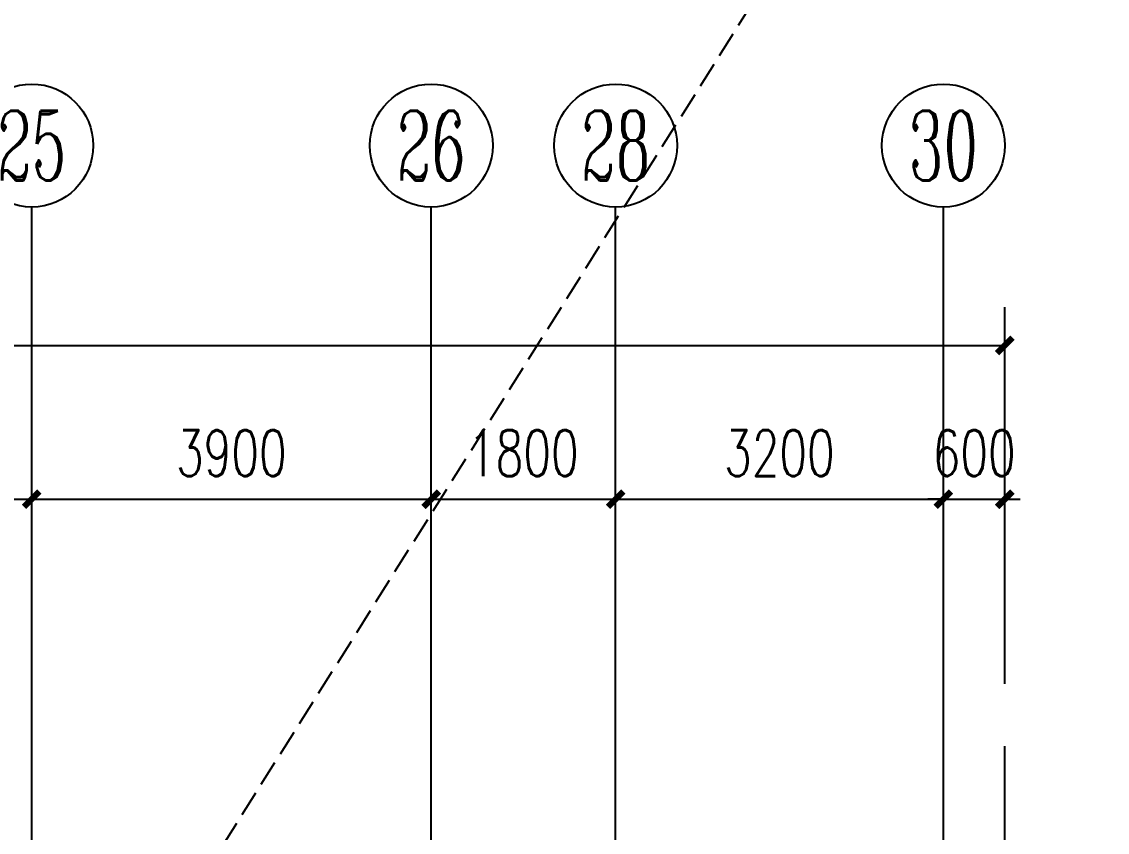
# Model space of a CAD drawing. Extents: x 802298 to 1915382, y -2285475 to -1340051.
# Drawn here: x 1401992 to 1412590, y -2224626 to -2216717 of the extents above; entities that cross this region are included whole.
import ezdxf
from ezdxf.enums import TextEntityAlignment as Align

# ---------------------------------------------------------------- set-up
doc = ezdxf.new("R2010")
doc.units = 0
doc.header["$LTSCALE"] = 1000
doc.header["$MEASUREMENT"] = 0
doc.linetypes.add('DASH', pattern=[0.35, 0.25, -0.1])
doc.linetypes.add('DOTE', pattern=[2.42, 2, -0.2, 0.02, -0.2])
doc.layers.get('0').update_dxf_attribs({"linetype": 'CONTINUOUS'})
doc.layers.get('Defpoints').update_dxf_attribs({"linetype": 'CONTINUOUS'})
for name, color, linetype in [('8', 8, 'CONTINUOUS'), ('AXIS', 3, 'CONTINUOUS'), ('AXIS_TEXT', 7, 'CONTINUOUS'), ('DOTE', 1, 'CONTINUOUS')]:
    doc.layers.add(name, color=color, linetype=linetype)
doc.styles.add('_TCH_AXIS', font='COMPLEX', dxfattribs={"bigfont": 'GBCBIG'})
doc.styles.add('COMPLEX', font='COMPLEX')
doc.styles.add('DIM_FONT', font='SIMPLEX', dxfattribs={"width": 0.7, "bigfont": 'GBCBIG'})
doc.dimstyles.new('DIMN150', dxfattribs={"dimscale": 1.5, "dimtxt": 300, "dimasz": 100, "dimexe": 250, "dimexo": 300, "dimgap": 150, "dimtad": 1, "dimdec": 0, "dimzin": 0, "dimdsep": 46, "dimtxsty": 'DIM_FONT', "dimblk": 'ARCHTICK', "dimcen": 0.09, "dimclrt": 7, "dimazin": 2, "dimtfac": 1, "dimtdec": 0, "dimtix": 1, "dimtmove": 2, "dimatfit": 3, "dimfxl": 0, "dimtolj": 1, "dimtzin": 0, "dimarcsym": 0})

# ---------------------------------------------------------------- blocks, each defined once
blk = doc.blocks.new('_ArchTick')
at = {"color": 0, "linetype": 'ByBlock', "const_width": 0.4}
blk.add_lwpolyline([(-0.5, -0.5), (0.5, 0.5)], dxfattribs=at)
blk = doc.blocks.new('*D554')
at = {"layer": 'AXIS', "color": 0, "lineweight": -2}
for p, q in [((1346590, -2223176), (1346590, -2219501)), ((1411590, -2223176), (1411590, -2219501)), ((1346590, -2219876), (1411590, -2219876))]:
    blk.add_line(p, q, dxfattribs=at)
at = {"layer": 'Defpoints', "color": 0}
for p in [(1411590, -2219876), (1346590, -2223626), (1411590, -2223626)]:
    blk.add_point(p, dxfattribs=at)
at = {"layer": 'AXIS', "color": 0, "lineweight": -2, "xscale": 150, "yscale": 150, "zscale": 150, "rotation": 180}
blk.add_blockref('_ArchTick', (1346590, -2219876), dxfattribs=at)
at = {"layer": 'AXIS', "color": 0, "lineweight": -2, "xscale": 150, "yscale": 150, "zscale": 150}
blk.add_blockref('_ArchTick', (1411590, -2219876), dxfattribs=at)
at = {"layer": 'AXIS', "color": 7, "insert": (1379090, -2219426), "char_height": 450, "attachment_point": 5, "style": 'DIM_FONT'}
blk.add_mtext('\\A1;65000', dxfattribs=at)
blk = doc.blocks.new('*D561')
at = {"layer": 'AXIS', "color": 0, "lineweight": -2}
for p, q in [((1400190, -2223176), (1400190, -2221001)), ((1402090, -2223176), (1402090, -2221001)), ((1400190, -2221376), (1402090, -2221376))]:
    blk.add_line(p, q, dxfattribs=at)
at = {"layer": 'Defpoints', "color": 0}
for p in [(1402090, -2221376), (1400190, -2223626), (1402090, -2223626)]:
    blk.add_point(p, dxfattribs=at)
at = {"layer": 'AXIS', "color": 0, "lineweight": -2, "xscale": 150, "yscale": 150, "zscale": 150, "rotation": 180}
blk.add_blockref('_ArchTick', (1400190, -2221376), dxfattribs=at)
at = {"layer": 'AXIS', "color": 0, "lineweight": -2, "xscale": 150, "yscale": 150, "zscale": 150}
blk.add_blockref('_ArchTick', (1402090, -2221376), dxfattribs=at)
at = {"layer": 'AXIS', "color": 7, "insert": (1401140, -2220926), "char_height": 450, "attachment_point": 5, "style": 'DIM_FONT'}
blk.add_mtext('\\A1;1900', dxfattribs=at)
blk = doc.blocks.new('*D562')
at = {"layer": 'AXIS', "color": 0, "lineweight": -2}
for p, q in [((1402090, -2223176), (1402090, -2221001)), ((1405990, -2223176), (1405990, -2221001)), ((1402090, -2221376), (1405990, -2221376))]:
    blk.add_line(p, q, dxfattribs=at)
at = {"layer": 'Defpoints', "color": 0}
for p in [(1405990, -2221376), (1402090, -2223626), (1405990, -2223626)]:
    blk.add_point(p, dxfattribs=at)
at = {"layer": 'AXIS', "color": 0, "lineweight": -2, "xscale": 150, "yscale": 150, "zscale": 150, "rotation": 180}
blk.add_blockref('_ArchTick', (1402090, -2221376), dxfattribs=at)
at = {"layer": 'AXIS', "color": 0, "lineweight": -2, "xscale": 150, "yscale": 150, "zscale": 150}
blk.add_blockref('_ArchTick', (1405990, -2221376), dxfattribs=at)
at = {"layer": 'AXIS', "color": 7, "insert": (1404040, -2220926), "char_height": 450, "attachment_point": 5, "style": 'DIM_FONT'}
blk.add_mtext('\\A1;3900', dxfattribs=at)
blk = doc.blocks.new('*D563')
at = {"layer": 'AXIS', "color": 0, "lineweight": -2}
for p, q in [((1405990, -2223176), (1405990, -2221001)), ((1407790, -2223176), (1407790, -2221001)), ((1405990, -2221376), (1407790, -2221376))]:
    blk.add_line(p, q, dxfattribs=at)
at = {"layer": 'Defpoints', "color": 0}
for p in [(1407790, -2221376), (1405990, -2223626), (1407790, -2223626)]:
    blk.add_point(p, dxfattribs=at)
at = {"layer": 'AXIS', "color": 0, "lineweight": -2, "xscale": 150, "yscale": 150, "zscale": 150, "rotation": 180}
blk.add_blockref('_ArchTick', (1405990, -2221376), dxfattribs=at)
at = {"layer": 'AXIS', "color": 0, "lineweight": -2, "xscale": 150, "yscale": 150, "zscale": 150}
blk.add_blockref('_ArchTick', (1407790, -2221376), dxfattribs=at)
at = {"layer": 'AXIS', "color": 7, "insert": (1406890, -2220926), "char_height": 450, "attachment_point": 5, "style": 'DIM_FONT'}
blk.add_mtext('\\A1;1800', dxfattribs=at)
blk = doc.blocks.new('*D564')
at = {"layer": 'AXIS', "color": 0, "lineweight": -2}
for p, q in [((1407790, -2223176), (1407790, -2221001)), ((1410990, -2223176), (1410990, -2221001)), ((1407790, -2221376), (1410990, -2221376))]:
    blk.add_line(p, q, dxfattribs=at)
at = {"layer": 'Defpoints', "color": 0}
for p in [(1410990, -2221376), (1407790, -2223626), (1410990, -2223626)]:
    blk.add_point(p, dxfattribs=at)
at = {"layer": 'AXIS', "color": 0, "lineweight": -2, "xscale": 150, "yscale": 150, "zscale": 150, "rotation": 180}
blk.add_blockref('_ArchTick', (1407790, -2221376), dxfattribs=at)
at = {"layer": 'AXIS', "color": 0, "lineweight": -2, "xscale": 150, "yscale": 150, "zscale": 150}
blk.add_blockref('_ArchTick', (1410990, -2221376), dxfattribs=at)
at = {"layer": 'AXIS', "color": 7, "insert": (1409390, -2220926), "char_height": 450, "attachment_point": 5, "style": 'DIM_FONT'}
blk.add_mtext('\\A1;3200', dxfattribs=at)
blk = doc.blocks.new('*D565')
at = {"layer": 'AXIS', "color": 0, "lineweight": -2}
for p, q in [((1410990, -2223176), (1410990, -2221001)), ((1411590, -2223176), (1411590, -2221001)), ((1410990, -2221376), (1410840, -2221376)), ((1410990, -2221376), (1411590, -2221376)), ((1411590, -2221376), (1411740, -2221376))]:
    blk.add_line(p, q, dxfattribs=at)
at = {"layer": 'Defpoints', "color": 0}
for p in [(1411590, -2221376), (1410990, -2223626), (1411590, -2223626)]:
    blk.add_point(p, dxfattribs=at)
at = {"layer": 'AXIS', "color": 0, "lineweight": -2, "xscale": 150, "yscale": 150, "zscale": 150}
blk.add_blockref('_ArchTick', (1410990, -2221376), dxfattribs=at)
at = {"layer": 'AXIS', "color": 0, "lineweight": -2, "xscale": 150, "yscale": 150, "zscale": 150, "rotation": 180}
blk.add_blockref('_ArchTick', (1411590, -2221376), dxfattribs=at)
at = {"layer": 'AXIS', "color": 7, "insert": (1411290, -2220926), "char_height": 450, "attachment_point": 5, "style": 'DIM_FONT'}
blk.add_mtext('\\A1;600', dxfattribs=at)
blk = doc.blocks.new('_AXISO')
blk.add_circle((0, 0), 0.5)
at = {"layer": 'AXIS_TEXT', "style": 'COMPLEX', "width": 1.041667}
blk.add_attdef('A', text='', height=0.56, dxfattribs=at).set_placement((-0.25, -0.28), (0.25, -0.28), align=Align.FIT)

msp = doc.modelspace()

# ---------------------------------------------------------------- linework, layer by layer
at = {"layer": '8', "linetype": 'DASH'}
msp.add_line((1402840.5, -2226526.4), (1413719.7, -2209236.1), dxfattribs=at)
at = {"layer": 'AXIS'}
for p, q in [((1402090.5, -2224525.6), (1402090.5, -2218525.6)), ((1405990.5, -2224525.6), (1405990.5, -2218525.6)), ((1407790.5, -2224525.6), (1407790.5, -2218525.6)), ((1410990.5, -2224525.6), (1410990.5, -2218525.6))]:
    msp.add_line(p, q, dxfattribs=at)
at = {"layer": 'DOTE', "linetype": 'DOTE'}
for p, q in [((1402090.5, -2242726.4), (1402090.5, -2223626.4)), ((1405990.5, -2231126.4), (1405990.5, -2223626.4)), ((1407790.5, -2229926.4), (1407790.5, -2223626.4)), ((1410990.5, -2242726.4), (1410990.5, -2223626.4)), ((1411590.5, -2242726.4), (1411590.5, -2223626.4))]:
    msp.add_line(p, q, dxfattribs=at)

# ---------------------------------------------------------------- block references
at = {"layer": 'AXIS'}
ref = msp.add_blockref('_AXISO', (1402090.5, -2217925.6), dxfattribs=dict(at, xscale=1200, yscale=1200, zscale=1200))
ref.add_attrib('A', '25', dxfattribs={"layer": 'AXIS_TEXT', "height": 678.82, "style": '_TCH_AXIS', "width": 0.617647}).set_placement((1401751, -2218265), (1402429.9, -2218265), align=Align.FIT)
ref = msp.add_blockref('_AXISO', (1405990.5, -2217925.6), dxfattribs=dict(at, xscale=1200, yscale=1200, zscale=1200))
ref.add_attrib('A', '26', dxfattribs={"layer": 'AXIS_TEXT', "height": 678.82, "style": '_TCH_AXIS', "width": 0.617647}).set_placement((1405651, -2218265), (1406329.9, -2218265), align=Align.FIT)
ref = msp.add_blockref('_AXISO', (1407790.5, -2217925.6), dxfattribs=dict(at, xscale=1200, yscale=1200, zscale=1200))
ref.add_attrib('A', '28', dxfattribs={"layer": 'AXIS_TEXT', "height": 678.82, "style": '_TCH_AXIS', "width": 0.617647}).set_placement((1407451, -2218265), (1408129.9, -2218265), align=Align.FIT)
ref = msp.add_blockref('_AXISO', (1410990.5, -2217925.6), dxfattribs=dict(at, xscale=1200, yscale=1200, zscale=1200))
ref.add_attrib('A', '30', dxfattribs={"layer": 'AXIS_TEXT', "height": 678.82, "style": '_TCH_AXIS', "width": 0.636364}).set_placement((1410651, -2218265), (1411329.9, -2218265), align=Align.FIT)

# ---------------------------------------------------------------- dimensions: what is measured, and where the dimension line sits
for p1, p2, distance, picture, middle in [((1346590.5, -2223626.4), (1411590.5, -2223626.4), 3750, '*D554', (1379090.5, -2219426.4)), ((1400190.5, -2223626.4), (1402090.5, -2223626.4), 2250, '*D561', (1401140.5, -2220926.4)), ((1402090.5, -2223626.4), (1405990.5, -2223626.4), 2250, '*D562', (1404040.5, -2220926.4)), ((1405990.5, -2223626.4), (1407790.5, -2223626.4), 2250, '*D563', (1406890.5, -2220926.4)), ((1407790.5, -2223626.4), (1410990.5, -2223626.4), 2250, '*D564', (1409390.5, -2220926.4)), ((1410990.5, -2223626.4), (1411590.5, -2223626.4), 2250, '*D565', (1411290.5, -2220926.4))]:
    dim = msp.add_aligned_dim(p1=p1, p2=p2, distance=distance, dimstyle='DIMN150', dxfattribs=at)
    dim.commit()
    dim.dimension.update_dxf_attribs({"geometry": picture, "text_midpoint": middle})

doc.saveas('drawing.dxf')
